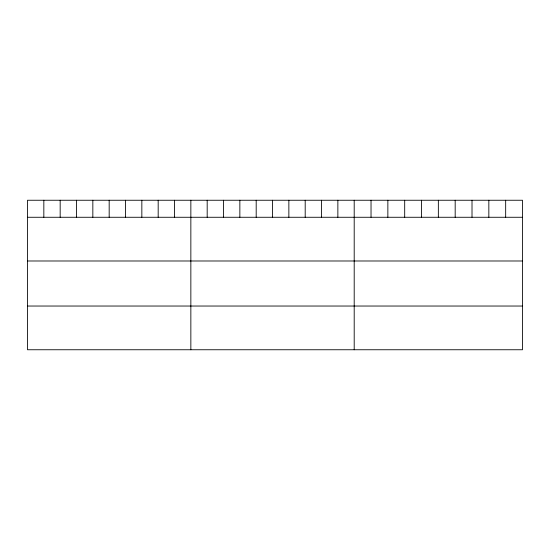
<?xml version="1.0" encoding="UTF-8"?>
<svg xmlns="http://www.w3.org/2000/svg" width="550" height="550" viewBox="0 0 550 550"><rect width="100%" height="100%" fill="white"/><g stroke="black" fill="none" stroke-linecap="round" stroke-linejoin="round"><path stroke-width="0.82" d="M522.5 217.271L522.5 349.752L27.5 349.752L27.5 200.248L522.5 200.248L522.5 217.271L27.5 217.271M27.5 260.989L522.5 260.989M27.5 306.034L522.5 306.034M505.67 200.248L505.67 217.271M488.84 200.248L488.84 217.271M472.01 200.248L472.01 217.271M455.18 200.248L455.18 217.271M438.35 200.248L438.35 217.271M421.52 200.248L421.52 217.271M404.69 200.248L404.69 217.271M387.86 200.248L387.86 217.271M371.03 200.248L371.03 217.271M354.2 200.248L354.2 349.752M337.865 200.248L337.865 217.271M321.53 200.248L321.53 217.271M305.195 200.248L305.195 217.271M288.86 200.248L288.86 217.271M272.525 200.248L272.525 217.271M256.19 200.248L256.19 217.271M239.855 200.248L239.855 217.271M223.52 200.248L223.52 217.271M207.185 200.248L207.185 217.271M190.85 200.248L190.85 349.752M174.515 200.248L174.515 217.271M158.18 200.248L158.18 217.271M141.845 200.248L141.845 217.271M125.51 200.248L125.51 217.271M109.175 200.248L109.175 217.271M92.84 200.248L92.84 217.271M76.505 200.248L76.505 217.271M60.17 200.248L60.17 217.271M43.835 200.248L43.835 217.271"/></g></svg>
